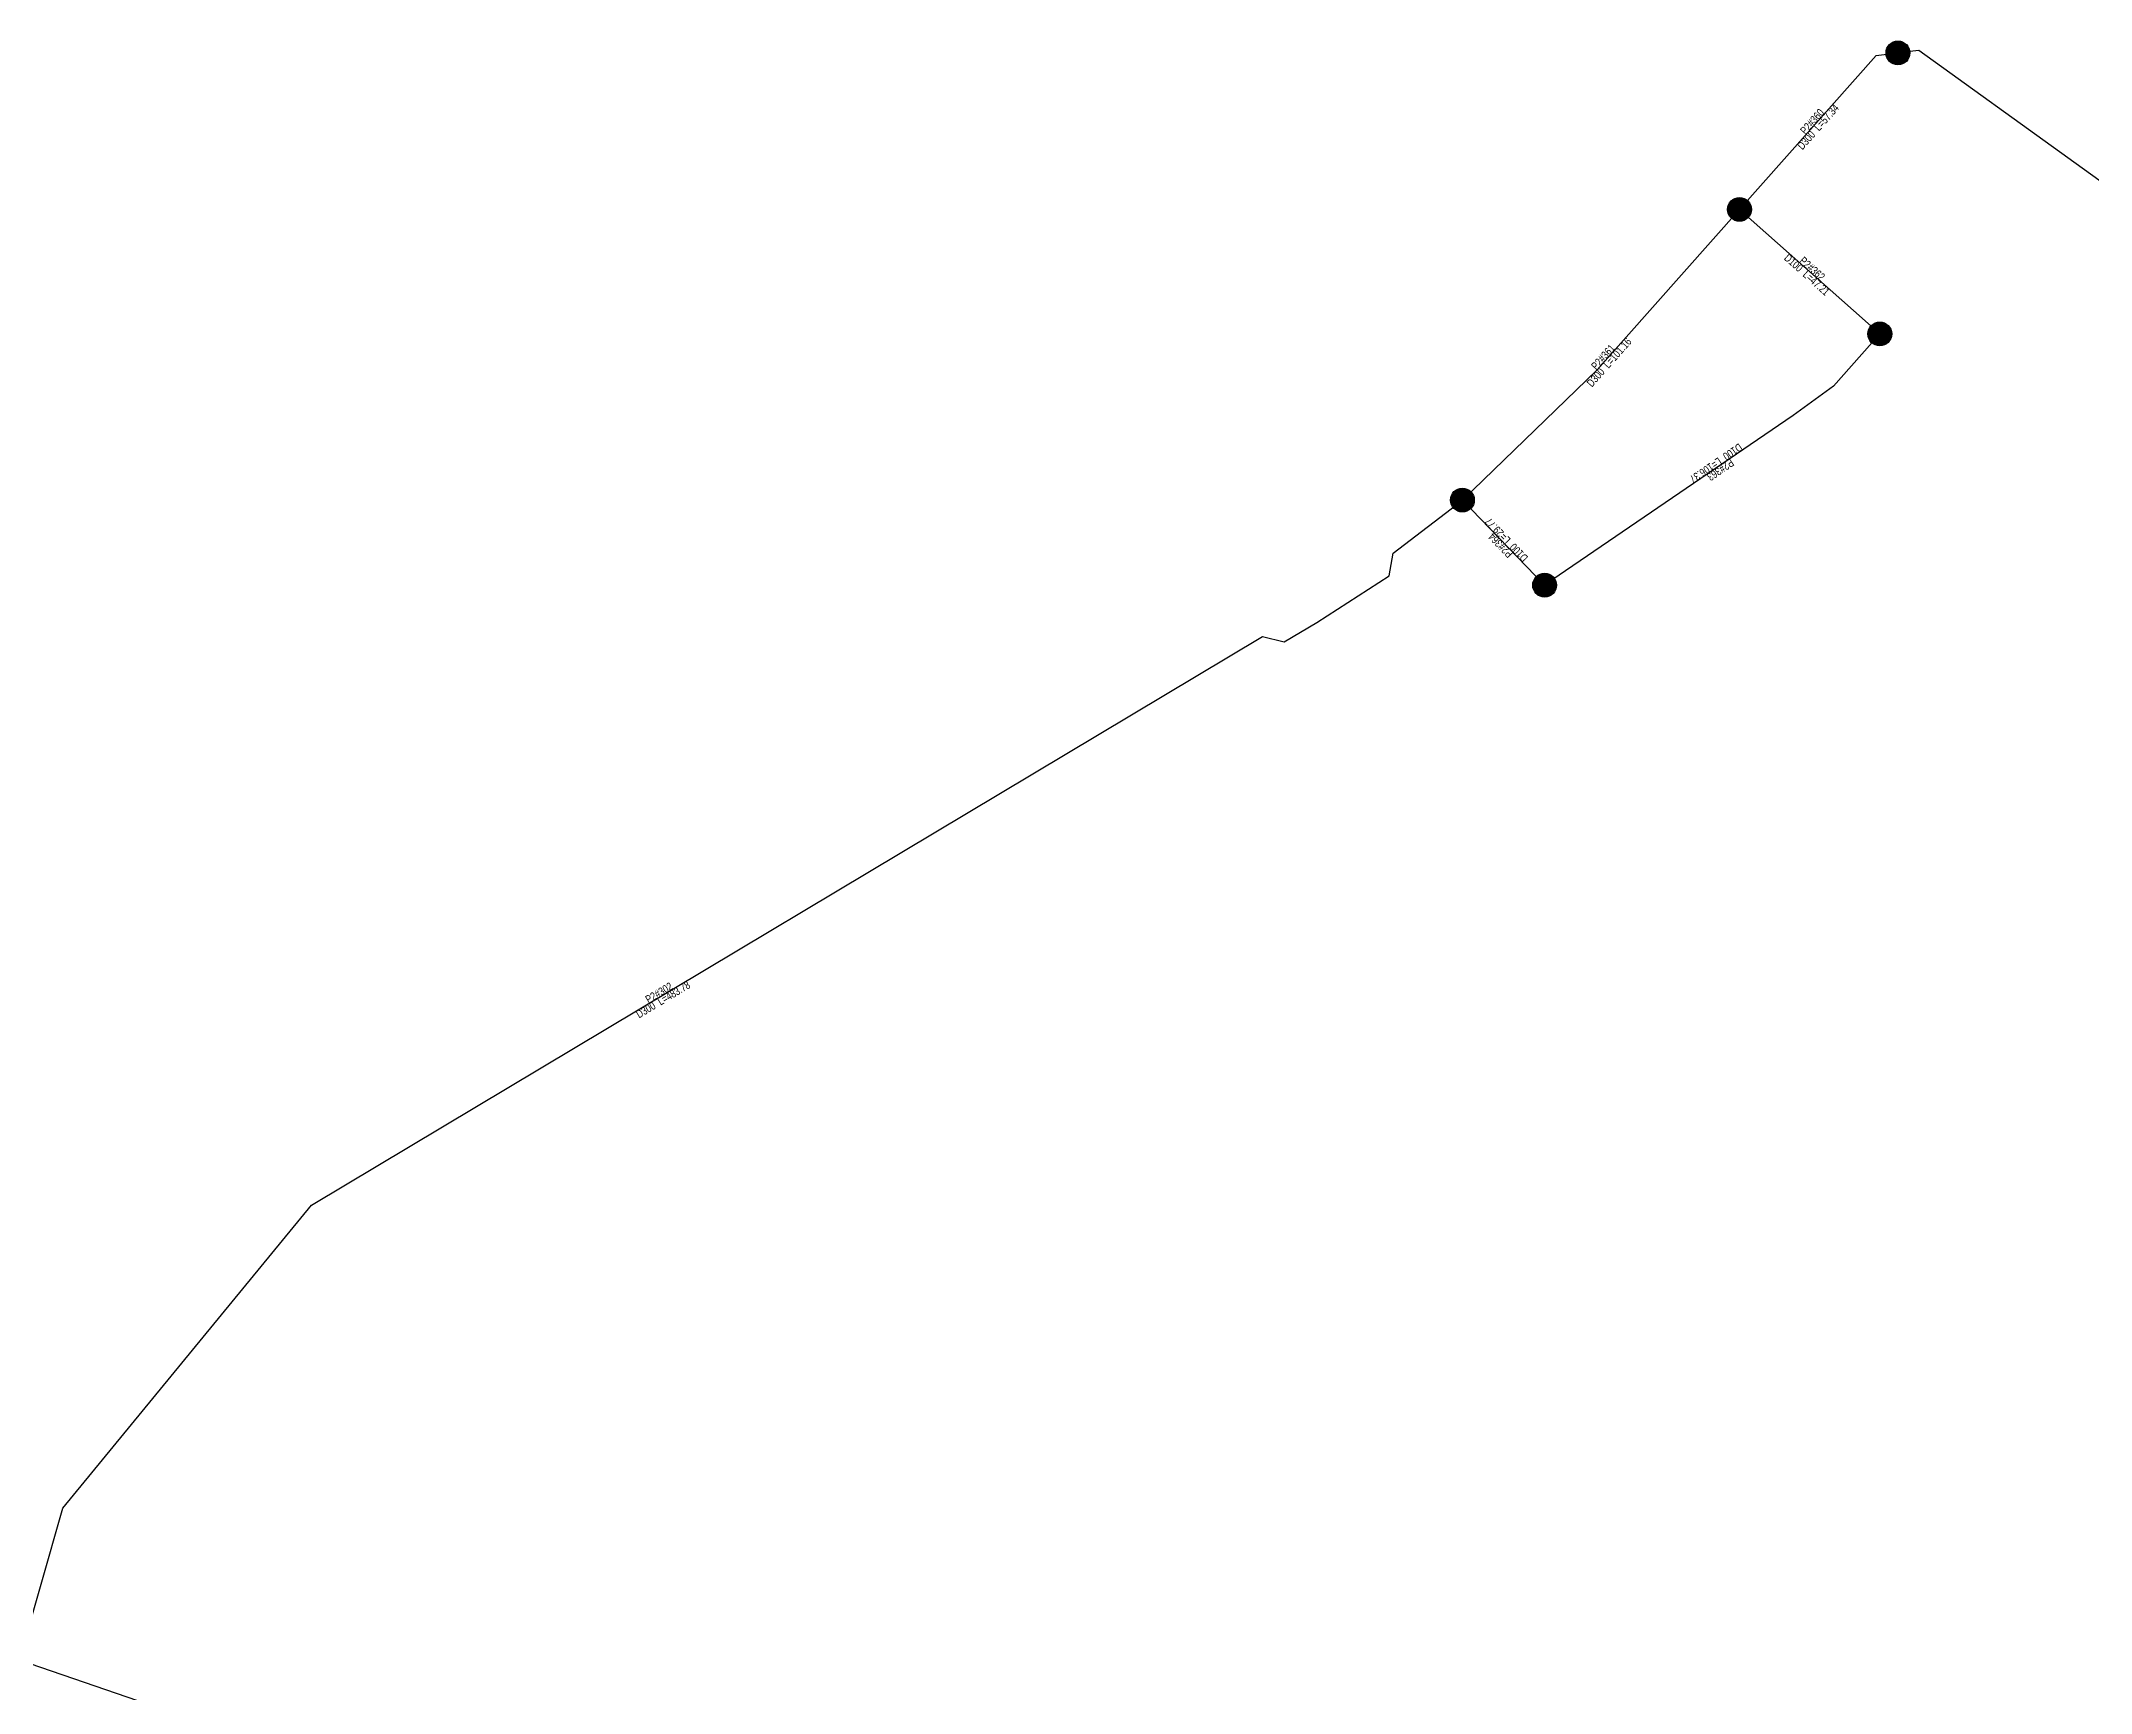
# Model space of a CAD drawing. Header units: metres. Extents: x 145472 to 149777, y 297313 to 301407.
# Drawn here: x 146332 to 146848, y 300991 to 301407 of the extents above; entities that cross this region are included whole.
import ezdxf
from ezdxf.enums import TextEntityAlignment as Align

# ---------------------------------------------------------------- set-up
doc = ezdxf.new("R2010")
doc.units = ezdxf.units.M
for name, color, linetype in [('EPANET2-JUNCTION', 7, 'Continuous'), ('EPANET2-PIPE', 3, 'Continuous'), ('EPANET2-PIPE_no', 7, 'Continuous')]:
    doc.layers.add(name, color=color, linetype=linetype)

# ---------------------------------------------------------------- blocks, each defined once
blk = doc.blocks.new('PIPE_BLOCK')
at = {"width": 0.8}
for tag, p in [('INFO', (0, -1)), ('ID', (0, 1))]:
    blk.add_attdef(tag, text='', height=2, dxfattribs=at).set_placement(p, align=Align.MIDDLE_CENTER)
blk = doc.blocks.new('JUNCTION_BLOCK')
h = blk.add_hatch(color=255)
edge = h.paths.add_edge_path()
edge.add_arc((0, 0), 3, 0, 360)
at = {"color": 5}
blk.add_circle((0, 0), 3, dxfattribs=at)
at = {"color": 5, "width": 0.7}
blk.add_attdef('ID', text='', height=3, dxfattribs=at).set_placement((0, 0), align=Align.MIDDLE_CENTER)

msp = doc.modelspace()

# ---------------------------------------------------------------- linework, layer by layer
at = {"layer": 'EPANET2-PIPE'}
for points in [[(146759.13, 301364.33), (146793.53, 301403.08), (146799.01, 301403.69)], [(147142.65, 301108.39), (147108.38, 301132.43), (146990.36, 301217.36), (146951.43, 301256.66), (146943.97, 301267.24), (146941.18, 301267.72), (146909.22, 301313.04), (146910.4, 301319.89), (146879.27, 301350.27), (146804.24, 301404.27), (146799.01, 301403.69)], [(146689.39, 301291.21), (146723.28, 301323.94), (146759.13, 301364.33)], [(146759.13, 301364.33), (146794.43, 301332.99)], [(146794.43, 301332.99), (146782.76, 301319.84), (146772.62, 301312.49), (146710.1, 301269.8)], [(146326.31, 300999.31), (146337.19, 301037.56), (146399.78, 301113.81), (146639.07, 301256.88), (146644.56, 301255.5), (146652.74, 301260.39), (146670.98, 301272.17), (146672.01, 301277.8), (146689.39, 301291.21)], [(146710.1, 301269.8), (146689.39, 301291.21)], [(146500.65, 300913.29), (146485.15, 300924.44), (146444.33, 300950.54), (146387.13, 300980.58), (146372.45, 300983.51), (146326.31, 300999.31)]]:
    msp.add_lwpolyline(points, dxfattribs=at)

# ---------------------------------------------------------------- block references
at = {"layer": 'EPANET2-JUNCTION'}
ref = msp.add_blockref('JUNCTION_BLOCK', (146799.01, 301403.69), dxfattribs=at)
ref.add_attrib('ID', 'B301', dxfattribs={"layer": '0', "color": 5, "height": 3, "width": 0.55}).set_placement((146799.01, 301403.69), align=Align.MIDDLE_CENTER)
ref = msp.add_blockref('JUNCTION_BLOCK', (146759.13, 301364.33), dxfattribs=at)
ref.add_attrib('ID', 'B339', dxfattribs={"layer": '0', "color": 5, "height": 3, "width": 0.55}).set_placement((146759.13, 301364.33), align=Align.MIDDLE_CENTER)
ref = msp.add_blockref('JUNCTION_BLOCK', (146794.43, 301332.99), dxfattribs=at)
ref.add_attrib('ID', 'B341', dxfattribs={"layer": '0', "color": 5, "height": 3, "width": 0.55}).set_placement((146794.43, 301332.99), align=Align.MIDDLE_CENTER)
ref = msp.add_blockref('JUNCTION_BLOCK', (146689.39, 301291.21), dxfattribs=at)
ref.add_attrib('ID', 'B340', dxfattribs={"layer": '0', "color": 5, "height": 3, "width": 0.55}).set_placement((146689.39, 301291.21), align=Align.MIDDLE_CENTER)
ref = msp.add_blockref('JUNCTION_BLOCK', (146710.1, 301269.8), dxfattribs=at)
ref.add_attrib('ID', 'B342', dxfattribs={"layer": '0', "color": 5, "height": 3, "width": 0.55}).set_placement((146710.1, 301269.8), align=Align.MIDDLE_CENTER)
at = {"layer": 'EPANET2-PIPE_no'}
for p, rotation, values in [((146778.16, 301385.77), 48.40301098677124, {'ID': 'P2#360', 'INFO': 'D300  L=57.34'}), ((146776.78, 301348.66), 318.40301098665225, {'ID': 'P2#362', 'INFO': 'D100  L=47.21'}), ((146725.56, 301326.52), 48.403010986609615, {'ID': 'P2#361', 'INFO': 'D300  L=101.16'}), ((146753.79, 301299.63), 214.3251411994801, {'ID': 'P2#363', 'INFO': 'D100  L=106.37'}), ((146699.74, 301280.5), 134.04093329661947, {'ID': 'P2#364', 'INFO': 'D100  L=29.77'}), ((146487.74, 301166.4), 30.874855279118343, {'ID': 'P2#302', 'INFO': 'D300  L=483.78'})]:
    msp.add_blockref('PIPE_BLOCK', p, dxfattribs=dict(at, rotation=rotation)).add_auto_attribs(values)

doc.saveas('drawing.dxf')
